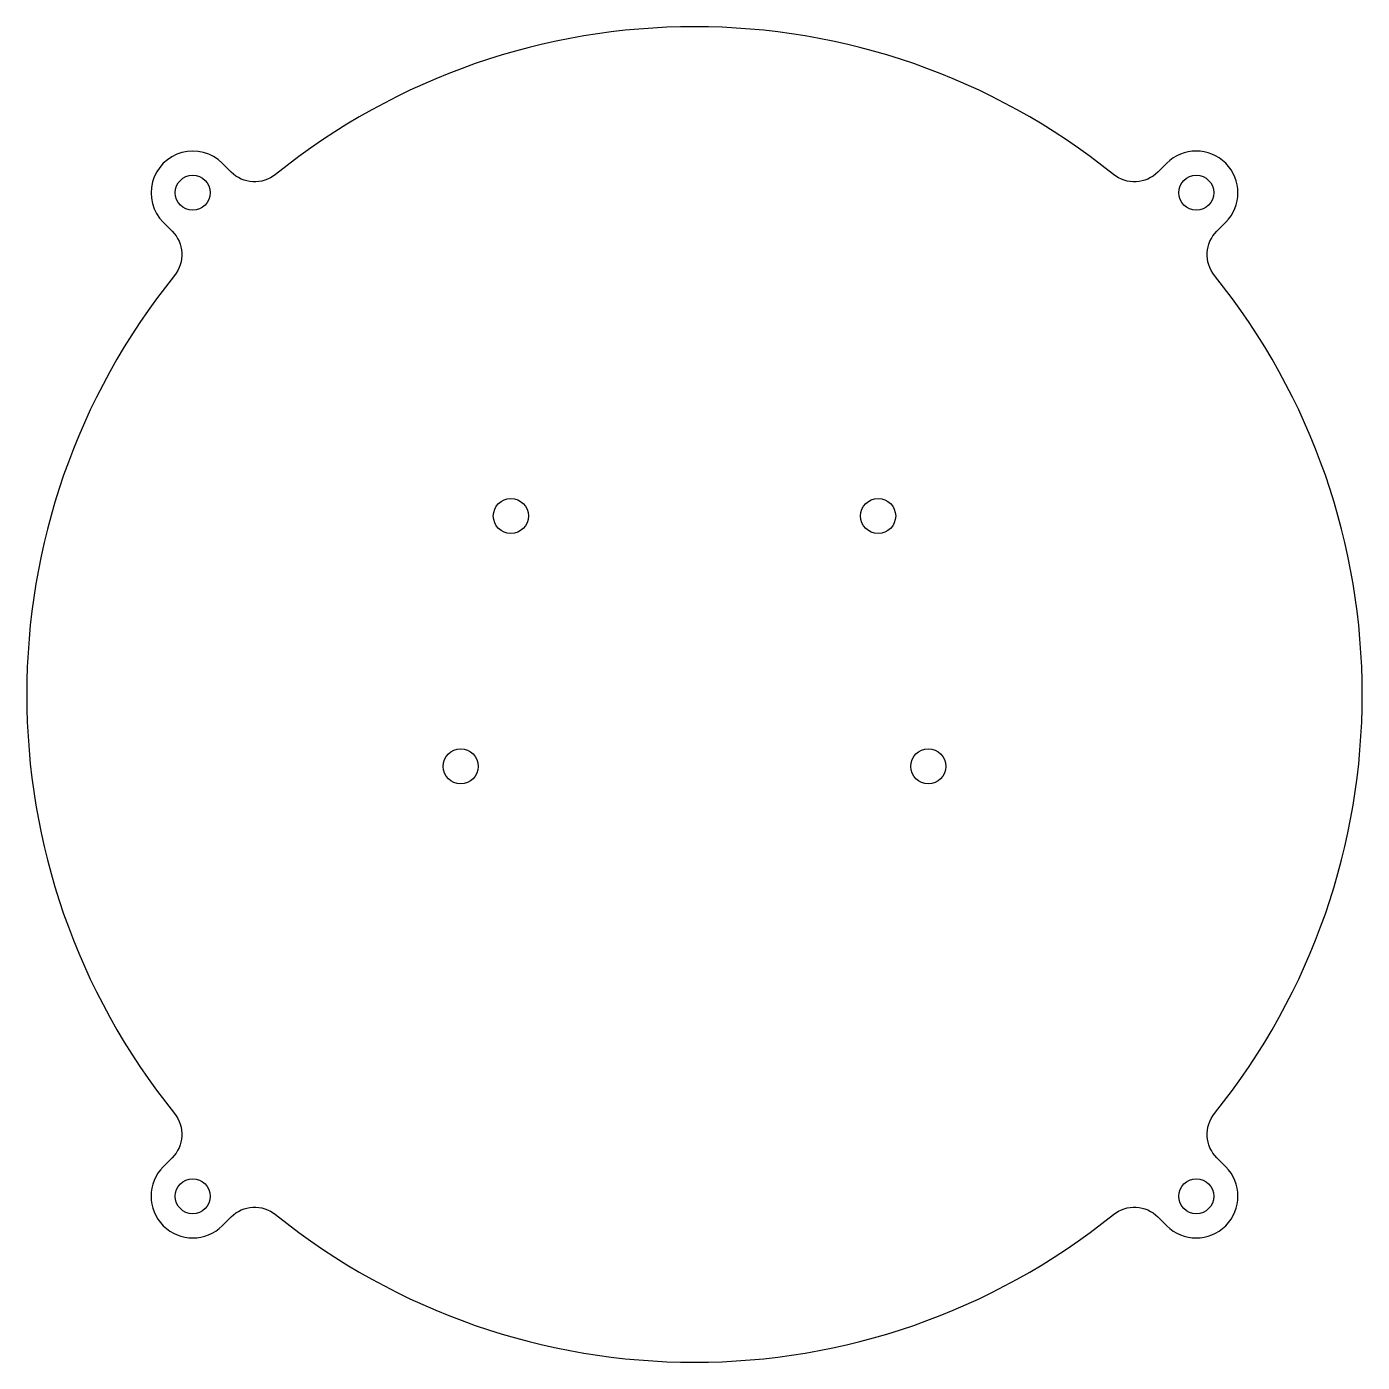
# Model space of a CAD drawing. Header units: millimetres. Extents: x -40 to 40, y -75 to 5.
import ezdxf

# ---------------------------------------------------------------- set-up
doc = ezdxf.new("R2010")
doc.units = ezdxf.units.MM
doc.layers.get('0').update_dxf_attribs({"linetype": 'CONTINUOUS'})

msp = doc.modelspace()

# ---------------------------------------------------------------- linework, layer by layer
msp.add_lwpolyline([(-25.091, -66.152, 0.35264), (25.091, -66.152, -0.38311), (27.76, -66.295), (28.284, -66.82, 1), (31.82, -63.284), (31.295, -62.76, -0.38311), (31.152, -60.091, 0.35264), (31.152, -9.909, -0.38311), (31.295, -7.24), (31.82, -6.716, 1), (28.284, -3.18), (27.76, -3.705, -0.38311), (25.091, -3.848, 0.35264), (-25.091, -3.848, -0.38311), (-27.76, -3.705), (-28.284, -3.18, 1), (-31.82, -6.716), (-31.295, -7.24, -0.38311), (-31.152, -9.909, 0.35264), (-31.152, -60.091, -0.38311), (-31.295, -62.76), (-31.82, -63.284, 1), (-28.284, -66.82), (-27.76, -66.295, -0.38311)], format="xyb", close=True)
for centre in [(-30.052, -4.948), (30.052, -4.948), (-11, -24.305), (11, -24.305), (-14, -39.305), (14, -39.305), (-30.052, -65.052), (30.052, -65.052)]:
    msp.add_circle(centre, 1.05)

doc.saveas('drawing.dxf')
